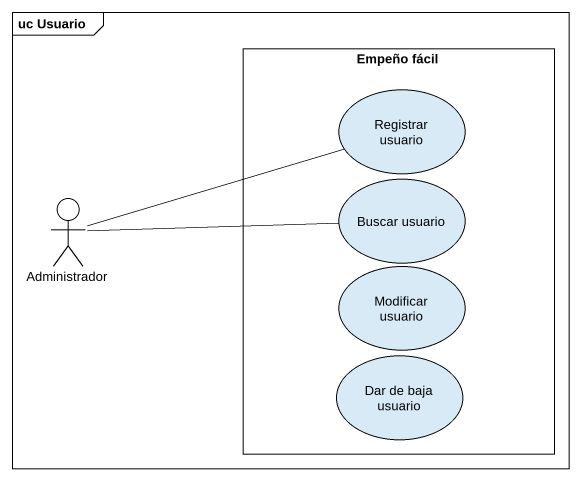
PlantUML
@startuml
mainframe uc Usuario
rectangle "Empeño fácil" as Empeño_fácil {
  usecase "Registrar usuario" as Registrar_usuario
  usecase "Buscar usuario" as Buscar_usuario
  usecase "Modificar usuario" as Modificar_usuario
  usecase "Dar de baja usuario" as Dar_de_baja_usuario
}
actor Administrador
Administrador -right- Registrar_usuario
Administrador -right- Buscar_usuario
@enduml
